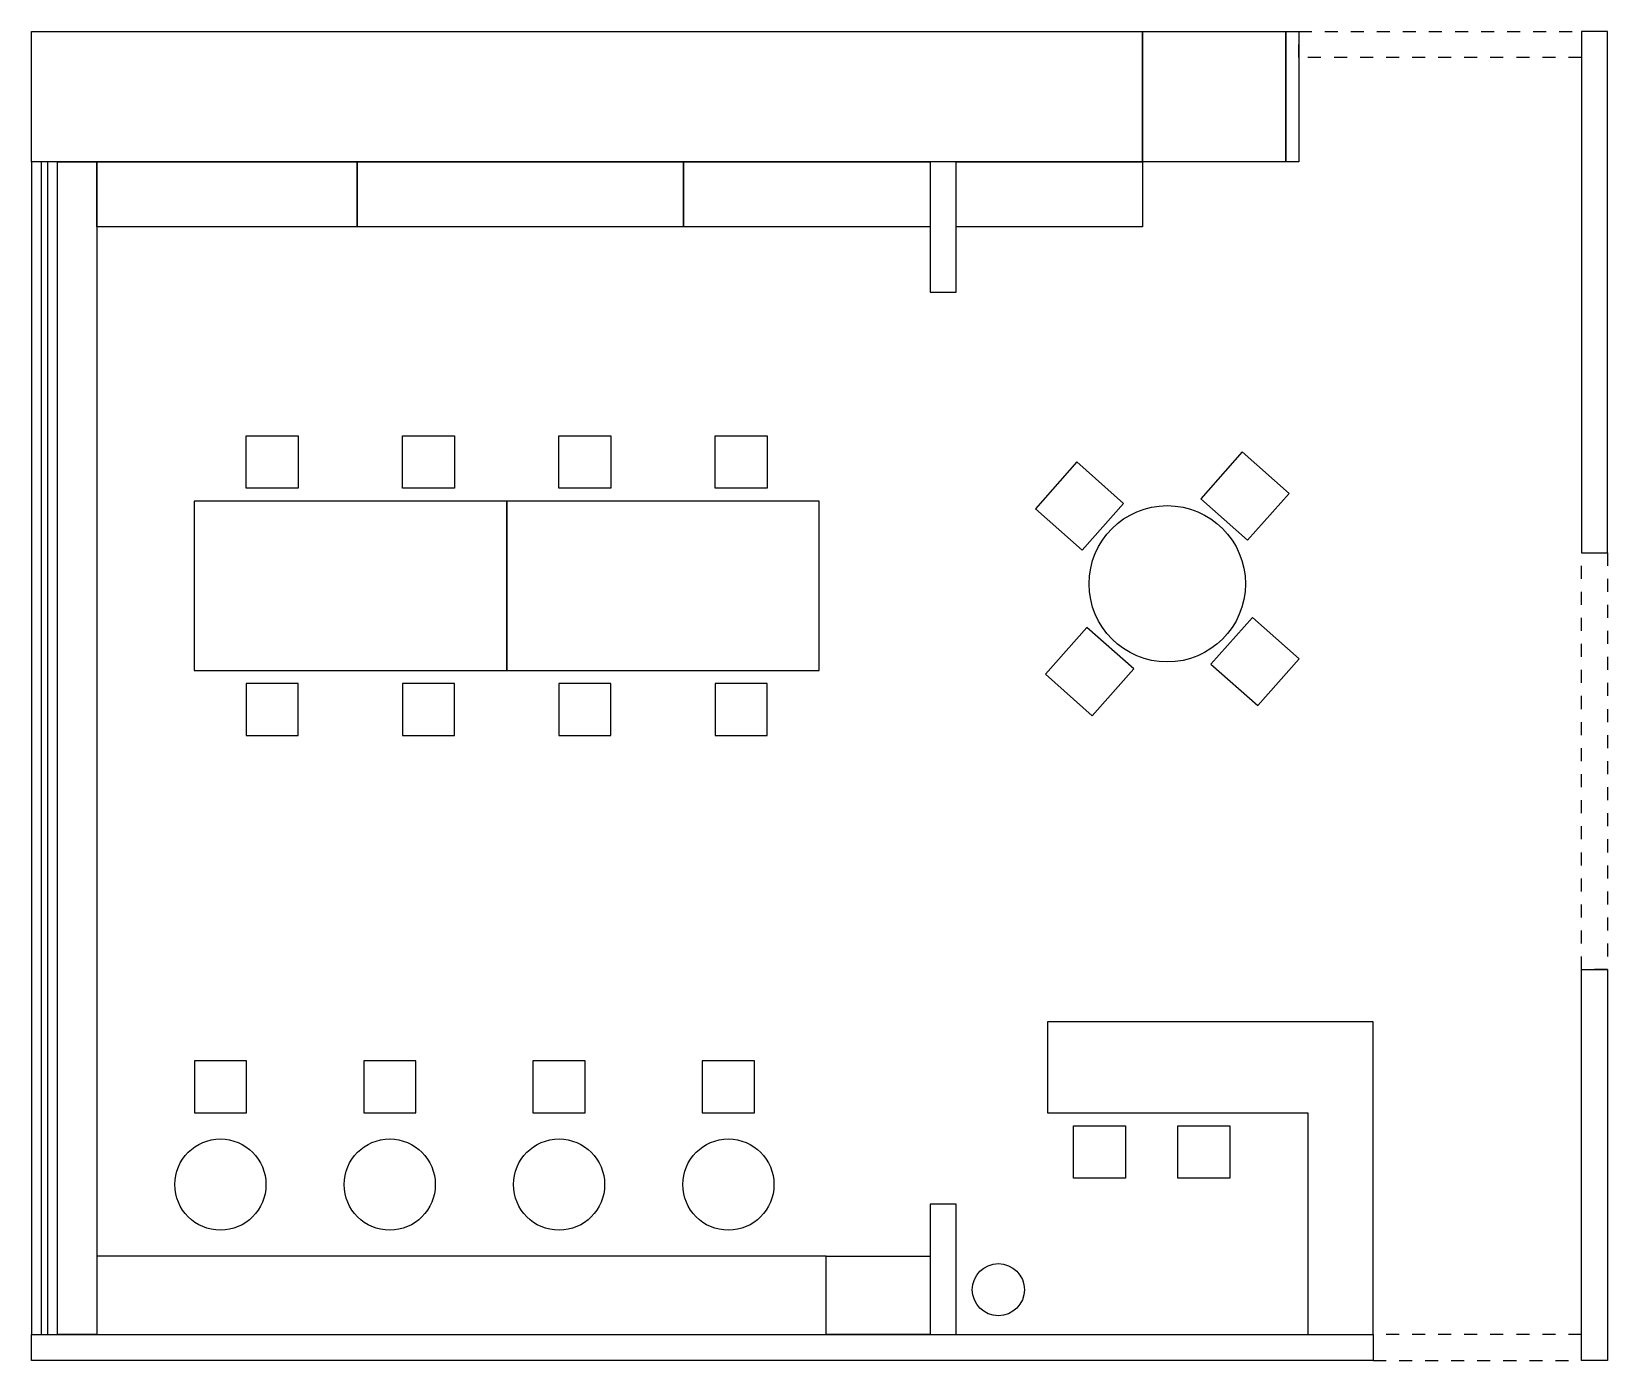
# Model space of a CAD drawing. Header units: metres. Extents: x 46.9 to 59, y -9.5 to 0.7.
import ezdxf

# ---------------------------------------------------------------- set-up
doc = ezdxf.new("R2010")
doc.units = ezdxf.units.M
doc.linetypes.add('Dashed', pattern=[0.01, 0.005, -0.005])
for name, color, linetype, true_color in [('墙体', 1, 'Continuous', 0xff0000), ('柜子', 220, 'Continuous', 0xff00c3), ('桌子', 100, 'Continuous', 0x00ff32), ('椅子', 160, 'Continuous', 0x004cff), ('玻璃', 4, 'Continuous', 0x00ffe7)]:
    doc.layers.add(name, color=color, linetype=linetype, true_color=true_color)
doc.layers.add('虚线', color=7, linetype='Dashed')

msp = doc.modelspace()

# ---------------------------------------------------------------- linework, layer by layer
at = {"layer": '墙体'}
for points in [[(55.45, 0.694), (55.45, -0.306), (46.921, -0.306), (46.921, 0.694)], [(56.55, 0.694), (56.65, 0.694), (56.65, -0.306), (56.55, -0.306)], [(58.821, 0.694), (58.821, -3.306), (59.021, -3.306), (59.021, 0.694)], [(46.921, -0.306), (46.921, -9.306), (47.121, -9.306), (47.121, -0.306)], [(53.821, -0.306), (53.821, -1.306), (54.021, -1.306), (54.021, -0.306)], [(58.821, -9.506), (58.821, -6.506), (59.021, -6.506), (59.021, -9.506)], [(53.821, -8.306), (53.821, -9.306), (54.021, -9.306), (54.021, -8.306)], [(46.921, -9.306), (57.221, -9.306), (57.221, -9.506), (46.921, -9.506)]]:
    msp.add_lwpolyline(points, close=True, dxfattribs=at)
at = {"layer": '柜子'}
for points in [[(47.121, -0.306), (47.421, -0.306), (47.421, -9.306), (47.121, -9.306)], [(47.421, -0.306), (49.421, -0.306), (49.421, -0.806), (47.421, -0.806)], [(51.926, -0.806), (51.926, -0.306), (53.821, -0.306), (53.821, -0.806)], [(54.021, -0.306), (55.45, -0.306), (55.45, -0.806), (54.021, -0.806)]]:
    msp.add_lwpolyline(points, close=True, dxfattribs=at)
msp.add_circle((54.344, -8.963), 0.2, dxfattribs=at)
at = {"layer": '桌子'}
for points in [[(48.169, -2.91), (48.169, -4.21), (50.569, -4.21), (50.569, -2.91)], [(50.569, -2.91), (50.569, -4.21), (52.969, -4.21), (52.969, -2.91)], [(57.221, -9.306), (57.221, -6.906), (54.721, -6.906), (54.721, -7.606), (56.721, -7.606), (56.721, -9.306)], [(53.021, -8.706), (53.821, -8.706), (53.821, -9.306), (53.021, -9.306)]]:
    msp.add_lwpolyline(points, close=True, dxfattribs=at)
for centre, radius in [((55.641, -3.545), 0.6), ((48.371, -8.156), 0.35), ((49.671, -8.156), 0.35), ((50.971, -8.156), 0.35), ((52.271, -8.156), 0.35)]:
    msp.add_circle(centre, radius, dxfattribs=at)
at = {"layer": '椅子'}
for points in [[(55.45, 0.694), (56.55, 0.694), (56.55, -0.306), (55.45, -0.306)], [(49.421, -0.806), (49.421, -0.306), (51.926, -0.306), (51.926, -0.806)], [(48.569, -2.41), (48.969, -2.41), (48.969, -2.81), (48.569, -2.81)], [(49.769, -2.41), (50.169, -2.41), (50.169, -2.81), (49.769, -2.81)], [(50.969, -2.41), (51.369, -2.41), (51.369, -2.81), (50.969, -2.81)], [(52.169, -2.41), (52.569, -2.41), (52.569, -2.81), (52.169, -2.81)], [(56.577, -2.851), (56.217, -2.532), (55.899, -2.892), (56.258, -3.21)], [(54.947, -2.61), (54.629, -2.969), (54.988, -3.287), (55.306, -2.928)], [(56.336, -4.48), (56.654, -4.121), (56.294, -3.803), (55.976, -4.162)], [(54.706, -4.239), (55.065, -4.558), (55.383, -4.198), (55.024, -3.88)], [(48.569, -4.71), (48.969, -4.71), (48.969, -4.31), (48.569, -4.31)], [(49.769, -4.71), (50.169, -4.71), (50.169, -4.31), (49.769, -4.31)], [(50.969, -4.71), (51.369, -4.71), (51.369, -4.31), (50.969, -4.31)], [(52.169, -4.71), (52.569, -4.71), (52.569, -4.31), (52.169, -4.31)], [(48.171, -7.606), (48.571, -7.606), (48.571, -7.206), (48.171, -7.206)], [(49.471, -7.606), (49.871, -7.606), (49.871, -7.206), (49.471, -7.206)], [(50.771, -7.606), (51.171, -7.606), (51.171, -7.206), (50.771, -7.206)], [(52.071, -7.606), (52.471, -7.606), (52.471, -7.206), (52.071, -7.206)], [(54.921, -7.706), (55.321, -7.706), (55.321, -8.106), (54.921, -8.106)], [(55.721, -7.706), (56.121, -7.706), (56.121, -8.106), (55.721, -8.106)], [(47.421, -9.306), (53.021, -9.306), (53.021, -8.706), (47.421, -8.706)]]:
    msp.add_lwpolyline(points, close=True, dxfattribs=at)
at = {"layer": '玻璃'}
msp.add_lwpolyline([(46.996, -0.306), (46.996, -9.306), (47.046, -9.306), (47.046, -0.306)], close=True, dxfattribs=at)
at = {"layer": '虚线'}
for points in [[(56.65, 0.694), (58.821, 0.694), (58.821, 0.494), (56.65, 0.494)], [(58.821, -3.306), (59.021, -3.306), (59.021, -6.506), (58.821, -6.506)], [(57.221, -9.506), (58.821, -9.506), (58.821, -9.306), (57.221, -9.306)]]:
    msp.add_lwpolyline(points, close=True, dxfattribs=at)

doc.saveas('drawing.dxf')
